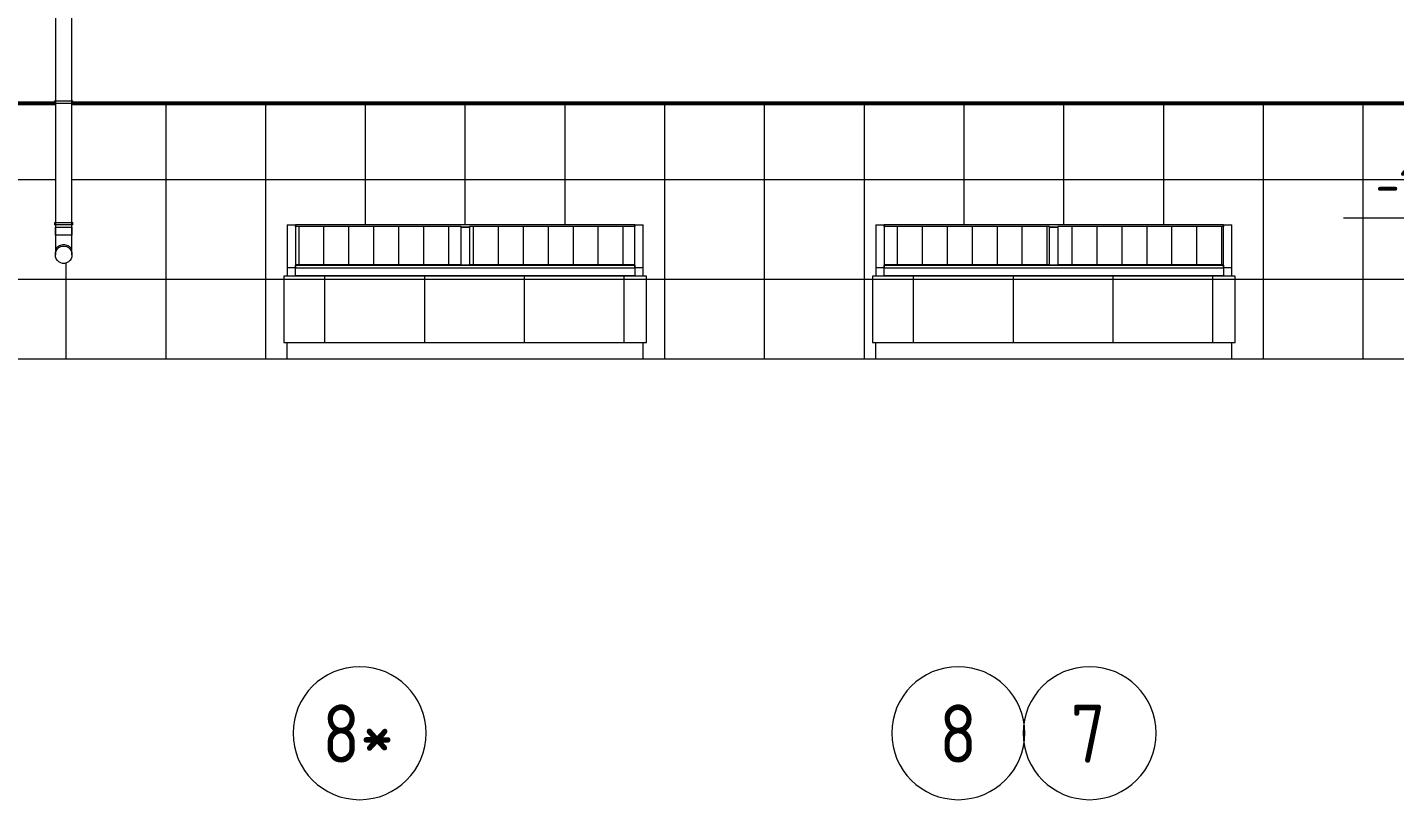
# Model space of a CAD drawing. Header units: millimetres. Extents: x -515342 to 330399, y -224905 to 507333.
# Drawn here: x 120915 to 129139, y -1932 to 2715 of the extents above; entities that cross this region are included whole.
import ezdxf

# ---------------------------------------------------------------- set-up
doc = ezdxf.new("R2010")
doc.units = ezdxf.units.MM
doc.layers.get('0').update_dxf_attribs({"lineweight": 0})
for name, color, linetype, lineweight in [('Аннотация', 7, 'Continuous', 0), ('Витраж', 7, 'Continuous', 0), ('Линии', 7, 'Continuous', 0), ('Обобщенные модели', 7, 'Continuous', 0), ('Оси', 7, 'Continuous', 0), ('Отметки', 7, 'Continuous', 0), ('Панели витража', 7, 'Continuous', 0), ('Стены внутренние', 7, 'Continuous', 0), ('Стены наружные', 7, 'Continuous', 0), ('Стены штриховка поверхности', 7, 'Continuous', 0)]:
    doc.layers.add(name, color=color, linetype=linetype, lineweight=lineweight)
doc.styles.add('GOST Common', font='', dxfattribs={"width": 0.9, "height": 350})
doc.styles.add('GOST Common_1', font='', dxfattribs={"width": 0.9, "height": 250})
doc.styles.get('GOST Common').set_extended_font_data('GOST Common')
doc.styles.get('GOST Common_1').set_extended_font_data('GOST Common')
pattern_1 = [(90, (-0.73, -6061.46), (-150, 9e-15), [])]
pattern_2 = [(90, (-0.73, 5281.66), (-150, 9e-15), [])]

# ---------------------------------------------------------------- blocks, each defined once
blk = doc.blocks.new('ASVP_ОМ_Водосточная труба_На стене - Труба 100-9889141-О_АР_Эскиз_Фасад 12-1 копия 1')
at = {"layer": 'Обобщенные модели'}
for p, q in [((-100780, 12695.760475), (-100780, -604.239525)), ((-100680, -604.239525), (-100680, 12695.760475))]:
    blk.add_line(p, q, dxfattribs=at)
blk = doc.blocks.new('Влж_Водосточная труба_Хомут - Хомут-9745428-О_АР_Эскиз_Фасад 12-1 копия 1')
at = {"layer": 'Обобщенные модели'}
for p, q in [((-100785, 12633.260475), (-100785, 12618.260475)), ((-100785, 12633.260475), (-100675, 12633.260475)), ((-100675, 12618.260475), (-100785, 12618.260475)), ((-100675, 12618.260475), (-100675, 12633.260475))]:
    blk.add_line(p, q, dxfattribs=at)
blk = doc.blocks.new('ASVP_ОМ_Водосточная труба_Слив - Слив-9747398-О_АР_Эскиз_Фасад 12-1 копия 1')
at = {"layer": 'Обобщенные модели'}
for p, q in [((-40051.5, -554.2), (-40051.5, -604.2)), ((-40051.5, -554.2), (-40000, -554.2)), ((-40000, -554.2), (-39950.3, -554.2)), ((-39949.8, -554.2), (-39948.5, -554.2)), ((-39948.5, -604.2), (-39948.5, -554.2)), ((-40000, -604.2), (-40051.5, -604.2)), ((-40050, -604.2), (-40050, -698.2)), ((-39950.3, -604.2), (-40000, -604.2)), ((-39950, -698.2), (-39950, -604.2)), ((-39948.5, -604.2), (-39949.8, -604.2)), ((-40050, -698.2), (-40050, -721)), ((-39950, -721), (-39950, -698.2))]:
    blk.add_line(p, q, dxfattribs=at)
at = {"layer": 'Обобщенные модели', "flags": 128}
for points in [[(-40050, -721), (-40048.5, -708.4), (-40044.3, -696.6), (-40037.4, -686.1), (-40028.4, -677.7), (-40017.7, -671.8), (-40006, -668.8), (-39994, -668.8), (-39982.3, -671.8), (-39971.6, -677.7), (-39962.6, -686.1), (-39955.7, -696.6), (-39951.5, -708.4), (-39950, -721)], [(-39950, -721), (-39951.5, -733.6), (-39955.7, -745.4), (-39962.6, -755.8), (-39971.6, -764.3), (-39982.3, -770.1), (-39994, -773.2), (-40006, -773.2), (-40017.7, -770.1), (-40028.4, -764.3), (-40037.4, -755.8), (-40044.3, -745.4), (-40048.5, -733.6), (-40050, -721)]]:
    blk.add_lwpolyline(points, dxfattribs=at)
at = {"layer": 'Обобщенные модели'}
blk.add_open_spline([(-39950, -698.2), (-39950, -695.1), (-39950.9, -690.3), (-39953.7, -684.3), (-39956.6, -680), (-39960.2, -676.1), (-39964.5, -672.5), (-39969.5, -669.3), (-39976.7, -665.8), (-39986.9, -662.7), (-40000, -661.5), (-40013.1, -662.7), (-40023.3, -665.8), (-40030.5, -669.3), (-40035.5, -672.5), (-40039.8, -676.1), (-40043.4, -680), (-40046.3, -684.3), (-40049.1, -690.3), (-40050, -695.1), (-40050, -698.2)], degree=3, knots=[0, 0, 0, 0, 0.083333, 0.125, 0.166667, 0.208333, 0.25, 0.291667, 0.333333, 0.416667, 0.5, 0.583333, 0.666667, 0.708333, 0.75, 0.791667, 0.833333, 0.875, 0.916667, 1, 1, 1, 1], dxfattribs=at)
blk = doc.blocks.new('Системная панель - АР_ПанельВитража_Монолитный поликарбонат 6мм-V235-О_АР_Эскиз_Фасад 12-1 копия 1')
at = {"layer": 'Панели витража'}
h = blk.add_hatch(dxfattribs=at)
h.set_pattern_fill('FP_24', color=256, style=0, pattern_type=2)
h.set_pattern_definition(pattern_1)
h.paths.add_polyline_path([(-56169.2, -779.8), (-55699.9, -779.8), (-55699.9, -550.8), (-56694.9, -550.8), (-56694.9, -779.8), (-56394.1, -779.8)])
h = blk.add_hatch(dxfattribs=at)
h.set_pattern_fill('FP_25', color=256, style=0, pattern_type=2)
h.set_pattern_definition(pattern_2)
h.paths.add_polyline_path([(-55699.9, -784.5), (-55699.9, -779.8), (-56694.9, -779.8), (-56694.9, -784.5), (-55944.4, -784.5)])
for p, q in [((-55699.9, -550.8), (-56694.9, -550.8)), ((-56694.9, -550.8), (-56694.9, -779.8)), ((-55699.9, -779.8), (-55699.9, -550.8)), ((-56694.9, -779.8), (-55699.9, -779.8)), ((-56694.9, -779.8), (-56694.9, -785.5)), ((-55699.9, -785.5), (-55699.9, -779.8))]:
    blk.add_line(p, q, dxfattribs=at)
blk = doc.blocks.new('Прямоугольный импост - АР_Импост_50х50 _труба_-V224-О_АР_Эскиз_Фасад 12-1 копия 1')
at = {"layer": 'Витраж'}
for p, q in [((-19756.4, -534.5), (-18736.4, -534.5)), ((-19756.4, -550), (-18736.4, -550)), ((-18736.4, -534.5), (-18736.4, -550)), ((-18736.4, -550), (-18736.4, -597.6)), ((-18736.4, -597.6), (-19756.4, -597.6))]:
    blk.add_line(p, q, dxfattribs=at)
blk = doc.blocks.new('Прямоугольный импост - АР_Импост_50х50 _труба_-10238077-О_АР_Эскиз_Фасад 12-1 копия 1')
at = {"layer": 'Витраж'}
for p, q in [((-20776.4, -300.8), (-20776.4, -290.1)), ((-19756.4, -290.1), (-20776.4, -290.1)), ((-19756.4, -305.5), (-19781.4, -305.5))]:
    blk.add_line(p, q, dxfattribs=at)
blk = doc.blocks.new('Прямоугольный импост - АР_Импост_50х50 _труба_-V225-О_АР_Эскиз_Фасад 12-1 копия 1')
at = {"layer": 'Витраж'}
for p, q in [((-20826.4, -290.1), (-20776.4, -290.1)), ((-20826.4, -290.1), (-20826.4, -550)), ((-20776.4, -290.1), (-20776.4, -300.8)), ((-20776.4, -550), (-20826.4, -550)), ((-20826.4, -550), (-20826.4, -597.6)), ((-20776.4, -534.5), (-20776.4, -550)), ((-20776.4, -597.6), (-20776.4, -550)), ((-20826.4, -597.6), (-20776.4, -597.6))]:
    blk.add_line(p, q, dxfattribs=at)
blk = doc.blocks.new('Прямоугольный импост - АР_Импост_50х50 _труба_-V226-О_АР_Эскиз_Фасад 12-1 копия 1')
at = {"layer": 'Витраж'}
for p, q in [((-18736.4, -290.1), (-18686.4, -290.1)), ((-18736.4, -300.8), (-18736.4, -290.1)), ((-18686.4, -550), (-18686.4, -290.1)), ((-18736.4, -550), (-18736.4, -534.5)), ((-18686.4, -550), (-18736.4, -550)), ((-18736.4, -550), (-18736.4, -597.6)), ((-18686.4, -597.6), (-18686.4, -550)), ((-18736.4, -597.6), (-18686.4, -597.6))]:
    blk.add_line(p, q, dxfattribs=at)
blk = doc.blocks.new('Системная панель - АР_ПанельВитража_Монолитный поликарбонат 6мм-V236-О_АР_Эскиз_Фасад 12-1 копия 1')
at = {"layer": 'Панели витража'}
h = blk.add_hatch(dxfattribs=at)
h.set_pattern_fill('FP_24', color=256, style=0, pattern_type=2)
h.set_pattern_definition(pattern_1)
h.paths.add_polyline_path([(-55494.6, -779.8), (-54654.9, -779.8), (-54654.9, -550.8), (-55649.9, -550.8), (-55649.9, -779.8)])
h = blk.add_hatch(dxfattribs=at)
h.set_pattern_fill('FP_25', color=256, style=0, pattern_type=2)
h.set_pattern_definition(pattern_2)
h.paths.add_polyline_path([(-55044.8, -784.5), (-54654.9, -784.5), (-54654.9, -779.8), (-55649.9, -779.8), (-55649.9, -784.5), (-55494.6, -784.5)])
for p, q in [((-54654.9, -550.8), (-55649.9, -550.8)), ((-55649.9, -550.8), (-55649.9, -779.8)), ((-54654.9, -779.8), (-54654.9, -550.8)), ((-55649.9, -779.8), (-54654.9, -779.8)), ((-55649.9, -779.8), (-55649.9, -785.5)), ((-54654.9, -785.5), (-54654.9, -779.8))]:
    blk.add_line(p, q, dxfattribs=at)
blk = doc.blocks.new('Прямоугольный импост - АР_Импост_50х50 _труба_-V228-О_АР_Эскиз_Фасад 12-1 копия 1')
at = {"layer": 'Витраж'}
for p, q in [((-20776.4, -550), (-20776.4, -534.5)), ((-20776.4, -534.5), (-19756.4, -534.5)), ((-20776.4, -597.6), (-20776.4, -550)), ((-20776.4, -550), (-19756.4, -550)), ((-19756.4, -597.6), (-20776.4, -597.6))]:
    blk.add_line(p, q, dxfattribs=at)
blk = doc.blocks.new('Прямоугольный импост - АР_Импост_50х50 _труба_-10238081-О_АР_Эскиз_Фасад 12-1 копия 1')
at = {"layer": 'Витраж'}
for p, q in [((-18736.4, -290.1), (-19756.4, -290.1)), ((-19731.4, -305.5), (-19756.4, -305.5)), ((-18736.4, -290.1), (-18736.4, -300.8))]:
    blk.add_line(p, q, dxfattribs=at)
blk = doc.blocks.new('Прямоугольный импост - АР_Импост_50х50 _труба_-10238181-О_АР_Эскиз_Фасад 12-1 копия 1')
at = {"layer": 'Витраж'}
for p, q in [((-19781.4, -305.5), (-19731.4, -305.5)), ((-19731.4, -534.5), (-19781.4, -534.5))]:
    blk.add_line(p, q, dxfattribs=at)
blk = doc.blocks.new('Системная панель - АР_ПанельВитража_Монолитный поликарбонат 6мм-V237-О_АР_Эскиз_Фасад 12-1 копия 1')
at = {"layer": 'Панели витража'}
h = blk.add_hatch(dxfattribs=at)
h.set_pattern_fill('FP_24', color=256, style=0, pattern_type=2)
h.set_pattern_definition(pattern_1)
h.paths.add_polyline_path([(-60234.9, -779.8), (-59239.9, -779.8), (-59239.9, -550.8), (-60234.9, -550.8), (-60234.9, -618.9)])
h = blk.add_hatch(dxfattribs=at)
h.set_pattern_fill('FP_25', color=256, style=0, pattern_type=2)
h.set_pattern_definition(pattern_2)
h.paths.add_polyline_path([(-59239.9, -784.5), (-59239.9, -779.8), (-60234.9, -779.8), (-60234.9, -784.5), (-59542.5, -784.5)])
for p, q in [((-59239.9, -550.8), (-60234.9, -550.8)), ((-60234.9, -550.8), (-60234.9, -779.8)), ((-59239.9, -779.8), (-59239.9, -550.8)), ((-60234.9, -779.8), (-59239.9, -779.8)), ((-60234.9, -779.8), (-60234.9, -785.5)), ((-59239.9, -785.5), (-59239.9, -779.8))]:
    blk.add_line(p, q, dxfattribs=at)
blk = doc.blocks.new('Системная панель - АР_ПанельВитража_Монолитный поликарбонат 6мм-V238-О_АР_Эскиз_Фасад 12-1 копия 1')
at = {"layer": 'Панели витража'}
h = blk.add_hatch(dxfattribs=at)
h.set_pattern_fill('FP_24', color=256, style=0, pattern_type=2)
h.set_pattern_definition(pattern_1)
h.paths.add_polyline_path([(-59092.7, -779.8), (-58194.9, -779.8), (-58194.9, -550.8), (-59189.9, -550.8), (-59189.9, -779.8)])
h = blk.add_hatch(dxfattribs=at)
h.set_pattern_fill('FP_25', color=256, style=0, pattern_type=2)
h.set_pattern_definition(pattern_2)
h.paths.add_polyline_path([(-58643, -784.5), (-58194.9, -784.5), (-58194.9, -779.8), (-59189.9, -779.8), (-59189.9, -784.5), (-59092.7, -784.5)])
for p, q in [((-58194.9, -550.8), (-59189.9, -550.8)), ((-59189.9, -550.8), (-59189.9, -779.8)), ((-58194.9, -779.8), (-58194.9, -550.8)), ((-59189.9, -779.8), (-58194.9, -779.8)), ((-59189.9, -779.8), (-59189.9, -785.5)), ((-58194.9, -785.5), (-58194.9, -779.8))]:
    blk.add_line(p, q, dxfattribs=at)
blk = doc.blocks.new('СД_Люблино_Фасады_rvt-1-О_АР_Эскиз_Фасад 12-1 копия 1')
at = {"layer": 'Стены штриховка поверхности', "true_color": 0xcacaca}
h = blk.add_hatch(dxfattribs=at)
h.set_pattern_fill('FP_3', color=9, style=0, pattern_type=2)
h.set_pattern_definition([(0, (-51650.9, 0), (0, 600), []), (90, (-51650.9, 0), (-600, 4e-14), [])])
h.paths.add_polyline_path([(-102135, -1350), (-83064.9, -1350), (-83064.9, -1250), (-83084.9, -1250), (-83084.9, -850), (-80904.9, -850), (-80904.9, -1250), (-80924.9, -1250), (-80924.9, -1350), (-75724.9, -1350), (-75724.9, -1250), (-75744.9, -1250), (-75744.9, -850), (-73564.9, -850), (-73564.9, -1250), (-73584.9, -1250), (-73584.9, -1350), (-68429.9, -1350), (-68429.9, -1250), (-68449.9, -1250), (-68449.9, -850), (-66269.9, -850), (-66269.9, -1250), (-66289.9, -1250), (-66289, -1350), (-64769.9, -1350), (-64769.9, -1250), (-64789.9, -1250), (-64789.9, -850), (-62609.9, -850), (-62609.9, -1250), (-62629.9, -1250), (-62629.9, -1350), (-60284.9, -1350), (-60284.9, -1250), (-60304.9, -1250), (-60304.9, -850), (-58124.9, -850), (-58124.9, -1250), (-58144.9, -1250), (-58144.9, -1350), (-56744.9, -1350), (-56744.9, -1250), (-56764.9, -1250), (-56764.9, -850), (-54584.9, -850), (-54584.9, -1250), (-54604.9, -1250), (-54604.9, -1350), (-52170.9, -1350), (-52170.9, 180), (-61580, 180), (-61580, -526.7), (-61575, -526.7), (-61575, -541.7), (-61580, -541.7), (-61579, -554.2), (-61578.5, -554.2), (-61578.5, -604.2), (-61580, -604.2), (-61580, -721), (-61581.5, -733.6), (-61585.7, -745.4), (-61592.6, -755.8), (-61601.6, -764.3), (-61612.3, -770.1), (-61624, -773.2), (-61636, -773.2), (-61647.7, -770.1), (-61658.4, -764.3), (-61667.4, -755.8), (-61674.3, -745.4), (-61678.5, -733.6), (-61680, -721), (-61680, -604.2), (-61681.5, -604.2), (-61681.5, -554.2), (-61680, -554.2), (-61680, -541.7), (-61685, -541.7), (-61685, -526.7), (-61680, -526.7), (-61680, 180), (-83680, 180), (-83680, -526.7), (-83675, -526.7), (-83675, -541.7), (-83680, -541.7), (-83679, -554.2), (-83678.5, -554.2), (-83678.5, -604.2), (-83680, -604.2), (-83680, -721), (-83681.5, -733.6), (-83685.7, -745.4), (-83692.6, -755.8), (-83701.6, -764.3), (-83712.3, -770.1), (-83724, -773.2), (-83736, -773.2), (-83747.7, -770.1), (-83758.4, -764.3), (-83767.4, -755.8), (-83774.3, -745.4), (-83778.5, -733.6), (-83780, -721), (-83780, -604.2), (-83781.5, -604.2), (-83781.5, -554.2), (-83780, -554.2), (-83780, -541.7), (-83785, -541.7), (-83785, -526.7), (-83780, -526.7), (-83780, 180), (-100680, 180), (-100680, -526.7), (-100675, -526.7), (-100675, -541.7), (-100680, -541.7), (-100679, -554.2), (-100678.5, -554.2), (-100678.5, -604.2), (-100680, -604.2), (-100680, -721), (-100681.5, -733.6), (-100685.7, -745.4), (-100696, -759), (-100701.6, -764.3), (-100712.3, -770.1), (-100724, -773.2), (-100736, -773.2), (-100747.7, -770.1), (-100758.4, -764.3), (-100767.4, -755.8), (-100774.3, -745.4), (-100778.5, -733.6), (-100780, -721), (-100780, -604.2), (-100781.5, -604.2), (-100781.5, -554.2), (-100780, -554.2), (-100780, -541.7), (-100785, -541.7), (-100785, -526.7), (-100780, -526.7), (-100780, 180), (-102135, 180), (-102135, -1000.2)])
h.paths.add_polyline_path([(-51691.9, -1000), (-51650.9, -1000), (-51650.9, 180), (-51720.9, 180), (-51720.9, -1000)])
h.paths.add_polyline_path([(-58344.9, -847.6), (-60284.9, -847.6), (-60284.9, -540.1), (-58144.9, -540.1), (-58144.9, -847.6), (-58194.9, -847.6)])
h.paths.add_polyline_path([(-82930.3, -847.6), (-83064.9, -847.6), (-83064.9, -540.1), (-80924.9, -540.1), (-80924.9, -847.6), (-82864.9, -847.6)])
h.paths.add_polyline_path([(-67863.1, -847.6), (-68429.9, -847.6), (-68429.9, -540.1), (-66289.9, -540.1), (-66289.9, -847.6), (-67638.3, -847.6)])
h.paths.add_polyline_path([(-73784.9, -847.6), (-75724.9, -847.6), (-75724.9, -540.1), (-73584.9, -540.1), (-73584.9, -847.6), (-73634.9, -847.6)])
h.paths.add_polyline_path([(-55699.9, -847.6), (-56744.9, -847.6), (-56744.9, -540.1), (-54604.9, -540.1), (-54604.9, -847.6), (-55674.9, -847.6)])
h.paths.add_polyline_path([(-62690.8, -847.6), (-64769.9, -847.6), (-64769.9, -540.1), (-62629.9, -540.1), (-62629.9, -847.6), (-62679.9, -847.6)])
h = blk.add_hatch(dxfattribs=at)
h.set_pattern_fill('FP_34', color=9, style=0, pattern_type=2)
h.set_pattern_definition([(0, (-60294.9, 0), (0, 600), []), (90, (-60294.9, 0), (-600, 4e-14), [])])
h.paths.add_polyline_path([(-60304.9, -1250), (-58124.9, -1250), (-58124.9, -850), (-60304.9, -850), (-60304.9, -1000.2)])
h = blk.add_hatch(dxfattribs=at)
h.set_pattern_fill('FP_33', color=9, style=0, pattern_type=2)
h.set_pattern_definition([(0, (-56754.9, 0), (0, 600), []), (90, (-56754.9, 0), (-600, 4e-14), [])])
h.paths.add_polyline_path([(-56764.9, -1250), (-54584.9, -1250), (-54584.9, -850), (-56764.9, -850), (-56764.9, -1190.8)])
at = {"layer": 'Стены внутренние'}
for p, q in [((-61679.9, 180), (-83680.1, 180)), ((-83675, 200), (-61685, 200)), ((-52170.9, 180), (-61580.1, 180)), ((-61575, 200), (-52170.9, 200)), ((-58124.9, -850), (-60304.9, -850)), ((-60304.9, -850), (-60304.9, -1250)), ((-58124.9, -1250), (-58124.9, -850)), ((-54584.9, -850), (-56764.9, -850)), ((-56764.9, -850), (-56764.9, -1250)), ((-54584.9, -1250), (-54584.9, -850)), ((-60304.9, -1250), (-58124.9, -1250)), ((-56764.9, -1250), (-54584.9, -1250))]:
    blk.add_line(p, q, dxfattribs=at)
at = {"layer": 'Стены наружные'}
for p, q in [((-61684.9, 190), (-83675, 190)), ((-52170.9, 190), (-61575, 190))]:
    blk.add_line(p, q, dxfattribs=at)
at = {"layer": 'Витраж', "lineweight": 9}
for name, p in [('Прямоугольный импост - АР_Импост_50х50 _труба_-V225-О_АР_Эскиз_Фасад 12-1 копия 1', (-39458.5, -250)), ('Прямоугольный импост - АР_Импост_50х50 _труба_-10238077-О_АР_Эскиз_Фасад 12-1 копия 1', (-39458.5, -250)), ('Прямоугольный импост - АР_Импост_50х50 _труба_-10238181-О_АР_Эскиз_Фасад 12-1 копия 1', (-39458.5, -250)), ('Прямоугольный импост - АР_Импост_50х50 _труба_-10238081-О_АР_Эскиз_Фасад 12-1 копия 1', (-39458.5, -250)), ('Прямоугольный импост - АР_Импост_50х50 _труба_-V226-О_АР_Эскиз_Фасад 12-1 копия 1', (-39458.5, -250)), ('Прямоугольный импост - АР_Импост_50х50 _труба_-V225-О_АР_Эскиз_Фасад 12-1 копия 1', (-35918.5, -250)), ('Прямоугольный импост - АР_Импост_50х50 _труба_-10238077-О_АР_Эскиз_Фасад 12-1 копия 1', (-35918.5, -250)), ('Прямоугольный импост - АР_Импост_50х50 _труба_-10238181-О_АР_Эскиз_Фасад 12-1 копия 1', (-35918.5, -250)), ('Прямоугольный импост - АР_Импост_50х50 _труба_-10238081-О_АР_Эскиз_Фасад 12-1 копия 1', (-35918.5, -250)), ('Прямоугольный импост - АР_Импост_50х50 _труба_-V226-О_АР_Эскиз_Фасад 12-1 копия 1', (-35918.5, -250)), ('Прямоугольный импост - АР_Импост_50х50 _труба_-V228-О_АР_Эскиз_Фасад 12-1 копия 1', (-39458.5, -250)), ('Прямоугольный импост - АР_Импост_50х50 _труба_-V224-О_АР_Эскиз_Фасад 12-1 копия 1', (-39458.5, -250)), ('Прямоугольный импост - АР_Импост_50х50 _труба_-V228-О_АР_Эскиз_Фасад 12-1 копия 1', (-35918.5, -250)), ('Прямоугольный импост - АР_Импост_50х50 _труба_-V224-О_АР_Эскиз_Фасад 12-1 копия 1', (-35918.5, -250))]:
    blk.add_blockref(name, p, dxfattribs=at)
at = {"layer": 'Обобщенные модели', "lineweight": 9}
for name, p in [('ASVP_ОМ_Водосточная труба_На стене - Труба 100-9889141-О_АР_Эскиз_Фасад 12-1 копия 1', (39100, 0)), ('Влж_Водосточная труба_Хомут - Хомут-9745428-О_АР_Эскиз_Фасад 12-1 копия 1', (39100, -12428.9)), ('Влж_Водосточная труба_Хомут - Хомут-9745428-О_АР_Эскиз_Фасад 12-1 копия 1', (39100, -13160)), ('ASVP_ОМ_Водосточная труба_Слив - Слив-9747398-О_АР_Эскиз_Фасад 12-1 копия 1', (-21630, 0))]:
    blk.add_blockref(name, p, dxfattribs=at)
at = {"layer": 'Панели витража', "lineweight": 9}
for name in ['Системная панель - АР_ПанельВитража_Монолитный поликарбонат 6мм-V237-О_АР_Эскиз_Фасад 12-1 копия 1', 'Системная панель - АР_ПанельВитража_Монолитный поликарбонат 6мм-V238-О_АР_Эскиз_Фасад 12-1 копия 1', 'Системная панель - АР_ПанельВитража_Монолитный поликарбонат 6мм-V235-О_АР_Эскиз_Фасад 12-1 копия 1', 'Системная панель - АР_ПанельВитража_Монолитный поликарбонат 6мм-V236-О_АР_Эскиз_Фасад 12-1 копия 1']:
    blk.add_blockref(name, (0, 0), dxfattribs=at)
blk = doc.blocks.new('Ось сетки - Круг_Ø8 мм-6577-О_АР_Эскиз_Фасад 12-1 копия 1')
at = {"layer": 'Оси'}
for start, end in [(360, 180), (180, 360)]:
    blk.add_arc((0, -3600), 400, start, end, dxfattribs=at)
blk = doc.blocks.new('Высотные отметки - Стрелка вверх-5091-О_АР_Эскиз_Фасад 12-1 копия 1')
at = {"layer": 'Аннотация'}
for p, q in [((-52632.9, -500), (-53932.9, -500)), ((-52632.9, -1000), (-52632.9, -500)), ((-52632.9, -1000), (-52845.1, -787.8)), ((-52632.9, -1000), (-52420.8, -787.8)), ((-52332.9, -1000), (-52932.9, -1000))]:
    blk.add_line(p, q, dxfattribs=at)

msp = doc.modelspace()

# ---------------------------------------------------------------- linework, layer by layer
at = {"layer": 'Линии'}
msp.add_line((178865.989, 717.7355), (80619.6864, 717.7355), dxfattribs=at)
at = {"layer": 'Стены внутренние'}
for p, q in [((122478.7803, 717.7355), (122478.7803, 817.7355)), ((124618.7803, 717.7355), (124618.7803, 817.7355)), ((126018.7803, 717.7355), (126018.7803, 817.7355)), ((128158.7803, 717.7355), (128158.7803, 817.7355))]:
    msp.add_line(p, q, dxfattribs=at)

# ---------------------------------------------------------------- block references
msp.add_blockref('СД_Люблино_Фасады_rvt-1-О_АР_Эскиз_Фасад 12-1 копия 1', (182763.6864, 2067.7355))
at = {"layer": 'Аннотация'}
msp.add_blockref('Высотные отметки - Стрелка вверх-5091-О_АР_Эскиз_Фасад 12-1 копия 1', (182763.6864, 2067.7355), dxfattribs=at)
at = {"layer": 'Оси'}
for p in [(122913.6864, 2067.7355), (126513.6864, 2067.7355), (127303.6864, 2067.7355)]:
    msp.add_blockref('Ось сетки - Круг_Ø8 мм-6577-О_АР_Эскиз_Фасад 12-1 копия 1', p, dxfattribs=at)

# ---------------------------------------------------------------- texts
at = {"layer": 'Оси', "char_height": 350, "attachment_point": 1, "style": 'GOST Common'}
for s, insert, width in [('8*', (122689.6558, -1359.7312), 541.139062), ('\\fGOST Common|b0|i0|c204|p34|;\\W.9;8', (126399.9058, -1359.7312), 274.177125), ('\\fGOST Common|b0|i0|c204|p34|;\\W.9;7', (127189.9058, -1359.7312), 274.177125)]:
    msp.add_mtext(s, dxfattribs=dict(at, insert=insert, width=width))
at = {"layer": 'Отметки', "insert": (129023.4385, 1894.4853), "char_height": 250, "width": 977.532294, "attachment_point": 1, "line_spacing_factor": 1.022761, "style": 'GOST Common_1'}
msp.add_mtext('-1,000', dxfattribs=at)

doc.saveas('drawing.dxf')
